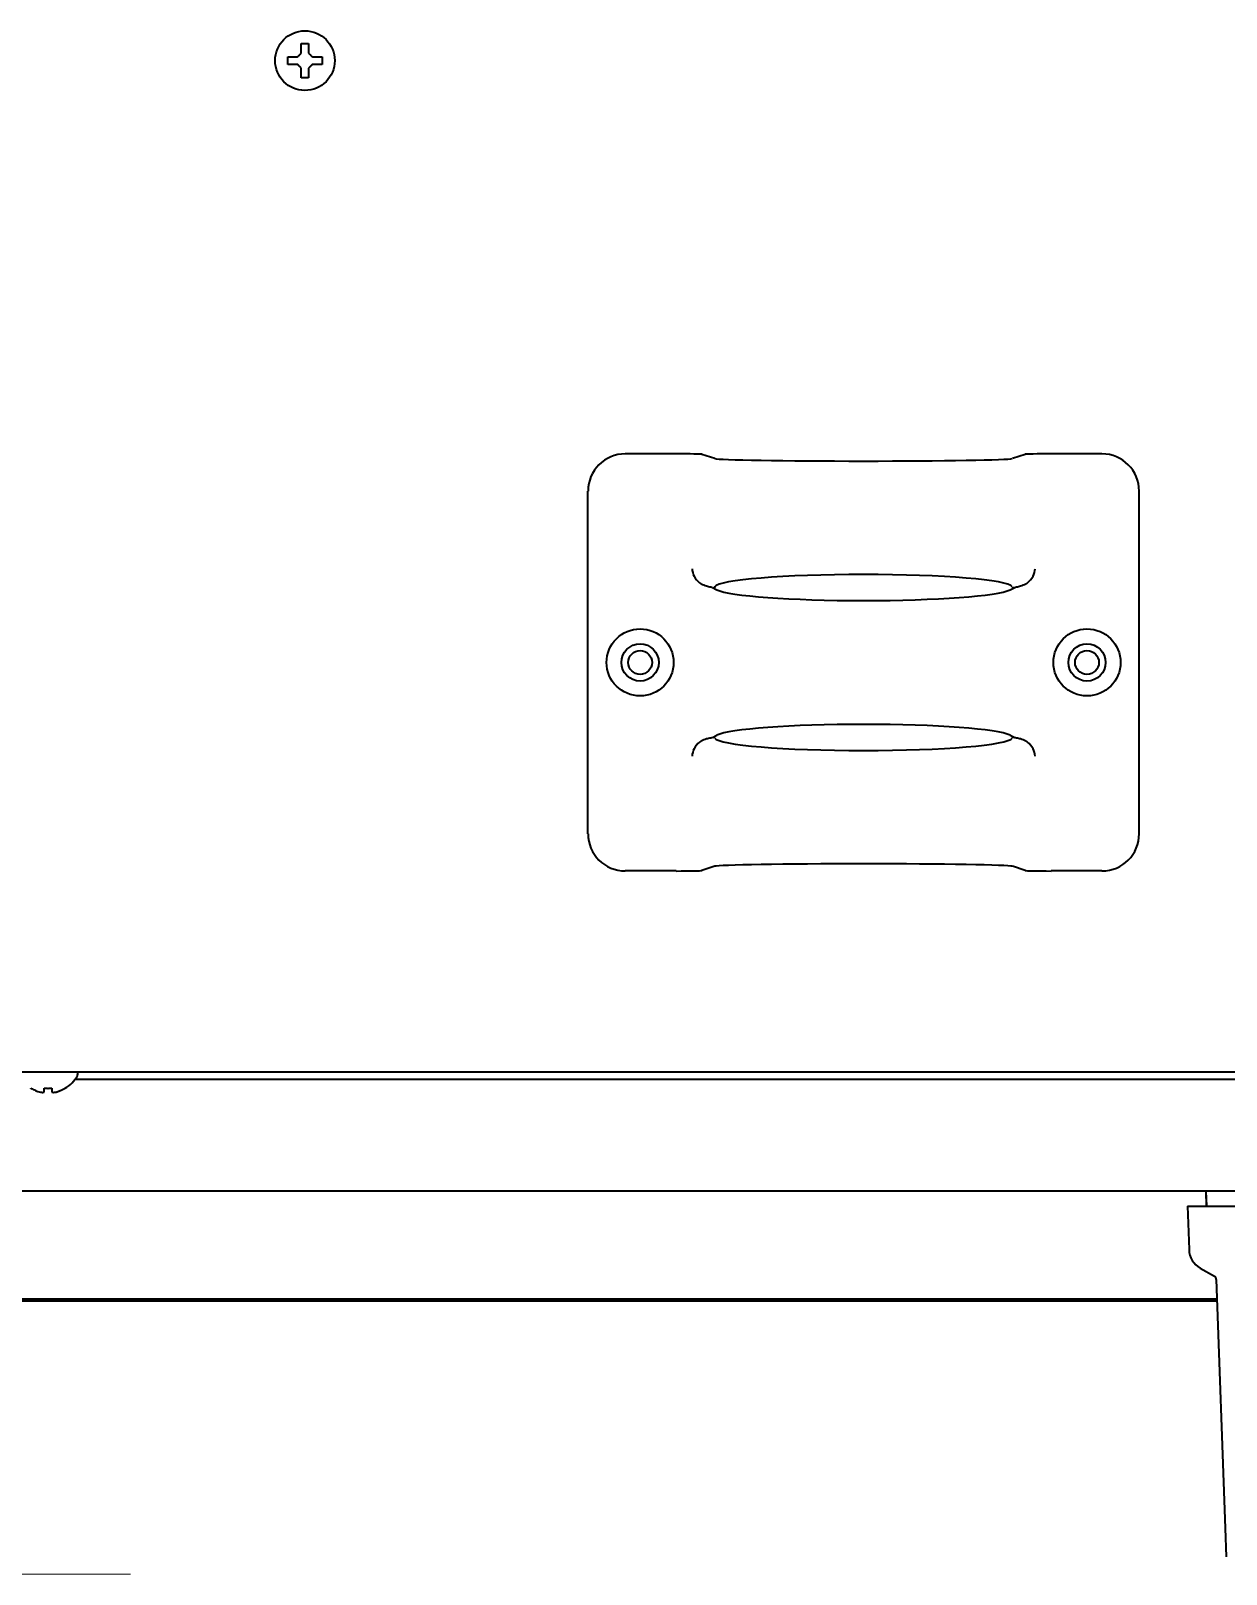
# Model space of a CAD drawing. Extents: x 5997 to 10491, y -672 to 3388.
# Drawn here: x 8691.3 to 8851.8, y 2362.1 to 2569.3 of the extents above; entities that cross this region are included whole.
import ezdxf

# ---------------------------------------------------------------- set-up
doc = ezdxf.new("R2010")
doc.units = 0
doc.header["$LTSCALE"] = 5
doc.layers.get('0').update_dxf_attribs({"linetype": 'CONTINUOUS', "lineweight": 0})
doc.layers.add('1', color=7, linetype='CONTINUOUS', true_color=0xffffff)

msp = doc.modelspace()

# ---------------------------------------------------------------- linework, layer by layer
at = {"color": 4}
msp.add_line((8604.67, 2362.13), (8704.67, 2362.13), dxfattribs=at)
at = {"layer": '1', "color": 7, "linetype": 'Continuous', "lineweight": 35}
for p, q in [((8725.77, 2565.33), (8725.77, 2565.83)), ((8725.77, 2564.83), (8725.77, 2565.33)), ((8730.37, 2565.83), (8730.37, 2565.33)), ((8730.37, 2565.33), (8730.37, 2564.83)), ((8777.89, 2512.53), (8771.08, 2512.53)), ((8783.1, 2511.9), (8781.38, 2512.47)), ((8824.76, 2512.47), (8823.05, 2511.9)), ((8835.07, 2512.53), (8828.26, 2512.53)), ((8766.07, 2461.52), (8766.07, 2507.53)), ((8840.07, 2461.52), (8840.07, 2507.53)), ((8782.77, 2494.59), (8783.38, 2494.28)), ((8783.1, 2494.68), (8782.98, 2494.48)), ((8822.77, 2494.28), (8823.38, 2494.59)), ((8823.05, 2494.68), (8823.16, 2494.48)), ((8782.77, 2474.47), (8783.38, 2474.77)), ((8783.1, 2474.37), (8782.98, 2474.57)), ((8822.77, 2474.77), (8823.38, 2474.47)), ((8823.05, 2474.37), (8823.16, 2474.57)), ((8777.89, 2456.53), (8771.08, 2456.53)), ((8783.1, 2457.16), (8781.38, 2456.58)), ((8824.76, 2456.58), (8823.05, 2457.16)), ((8835.07, 2456.53), (8828.26, 2456.53)), ((9231.07, 2429.53), (8663.37, 2429.53)), ((9061.16, 2428.53), (8697.19, 2428.53)), ((8697.57, 2429.43), (8697.56, 2429.53)), ((8697.57, 2429.23), (8697.57, 2429.43)), ((8691.27, 2427.35), (8691.27, 2427.38)), ((8695.87, 2427.38), (8695.87, 2427.35)), ((9198.07, 2413.53), (8665.42, 2413.53)), ((8849.04, 2413.53), (8849.08, 2411.53)), ((8849.18, 2411.53), (8849.07, 2413.53)), ((8846.57, 2411.53), (8848.57, 2411.53)), ((8846.57, 2411.53), (8846.78, 2405.69)), ((8848.57, 2411.53), (8906.74, 2411.53)), ((8848.27, 2403.2), (8850.17, 2402.11)), ((8850.42, 2401.69), (8851.62, 2368.32)), ((8850.54, 2399.04), (8665.42, 2399.04)), ((8850.55, 2398.78), (8665.42, 2398.78)), ((8851.62, 2368.32), (8851.75, 2364.46))]:
    msp.add_line(p, q, dxfattribs=at)
for centre, radius in [((8728.07, 2565.33), 4), ((8773.07, 2484.53), 4.5), ((8833.07, 2484.53), 4.5), ((8773.07, 2484.53), 2.5), ((8833.07, 2484.53), 2.5), ((8773.07, 2484.53), 1.6), ((8833.07, 2484.53), 1.6)]:
    msp.add_circle(centre, radius, dxfattribs=at)
for centre, radius, start, end in [((8693.37, 2431.45), 4.8, 301.3727, 329.6988), ((8697.17, 2429.23), 0.4, 329.6988, 0), ((8849.77, 2405.8), 3, 182, 240), ((8849.92, 2401.67), 0.5, 2, 60)]:
    msp.add_arc(centre, radius, start, end, dxfattribs=at)
for centre, major_axis, ratio, start_param, end_param in [((8771.08, 2507.53), (4.75, -1.58), 0.998478, 1.89276, 3.462643), ((8777.89, 2512.47), (3.5, 0), 0.017455, 0.05236, 1.570796), ((8803.07, 2511.92), (20, 0), 0.017455, -3.089233, -0.05236), ((8828.26, 2512.47), (3.5, 0), 0.017455, 1.570796, 3.089233), ((8835.07, 2507.53), (4.75, 1.58), 0.998478, -0.32105, 1.248833), ((8782.61, 2497.2), (1.29, 2.16), 0.99484, -3.269542, -3.152361), ((8803.07, 2494.59), (20, 0), 0.087489, 0.05236, 3.089233), ((8823.54, 2497.2), (-1.29, 2.16), 0.99484, -3.130824, -3.013643), ((8781.29, 2494.56), (1.5, 0), 0.087489, 0.174533, 0.565507), ((8803.07, 2494.59), (20, 0), 0.087489, -2.96706, -0.174533), ((8824.85, 2494.56), (1.5, 0), 0.087489, 2.576086, 2.96706), ((8803.07, 2474.46), (20, 0), 0.087489, 0.174533, 2.96706), ((8782.61, 2471.85), (-1.29, 2.16), 0.99484, 0.010769, 0.127949), ((8781.29, 2474.49), (1.5, 0), 0.087489, -0.565507, -0.174533), ((8803.07, 2474.46), (20, 0), 0.087489, -3.089233, -0.05236), ((8824.85, 2474.49), (1.5, 0), 0.087489, -2.96706, -2.576086), ((8823.54, 2471.85), (1.29, 2.16), 0.99484, -0.127949, -0.010769), ((8771.08, 2461.53), (4.75, 1.58), 0.998478, 2.820542, 4.390425), ((8835.07, 2461.53), (4.75, -1.58), 0.998478, -1.248833, 0.32105), ((8803.07, 2457.14), (20, 0), 0.017455, 0.05236, 3.089233), ((8777.89, 2456.59), (3.5, 0), 0.017455, -1.570796, -0.05236), ((8828.26, 2456.59), (3.5, 0), 0.017455, -3.089233, -1.570796)]:
    msp.add_ellipse(centre, major_axis=major_axis, ratio=ratio, start_param=start_param, end_param=end_param, dxfattribs=at)
for points in [[(8727.57, 2566.33), (8727.57, 2566.38), (8727.57, 2566.49), (8727.57, 2566.65), (8727.57, 2566.81), (8727.57, 2566.96), (8727.57, 2567.12), (8727.57, 2567.27), (8727.57, 2567.44), (8727.57, 2567.56), (8727.57, 2567.63)], [(8727.57, 2567.63), (8727.74, 2567.63), (8728.07, 2567.63), (8728.41, 2567.63), (8728.57, 2567.63)], [(8727.07, 2565.83), (8727.1, 2565.85), (8727.14, 2565.9), (8727.22, 2565.97), (8727.29, 2566.04), (8727.36, 2566.11), (8727.43, 2566.18), (8727.5, 2566.25), (8727.55, 2566.3), (8727.57, 2566.33)], [(8728.57, 2566.33), (8728.6, 2566.3), (8728.65, 2566.25), (8728.72, 2566.18), (8728.8, 2566.1), (8728.87, 2566.03), (8728.93, 2565.96), (8729, 2565.9), (8729.05, 2565.85), (8729.07, 2565.83)], [(8729.07, 2565.83), (8729.13, 2565.83), (8729.24, 2565.83), (8729.4, 2565.83), (8729.56, 2565.83), (8729.71, 2565.83), (8729.86, 2565.83), (8730.02, 2565.83), (8730.19, 2565.83), (8730.31, 2565.83), (8730.37, 2565.83)], [(8727.07, 2564.83), (8727.02, 2564.83), (8726.91, 2564.83), (8726.75, 2564.83), (8726.59, 2564.83), (8726.43, 2564.83), (8726.28, 2564.83), (8726.13, 2564.83), (8725.96, 2564.83), (8725.84, 2564.83), (8725.77, 2564.83)], [(8727.57, 2564.33), (8727.55, 2564.35), (8727.5, 2564.4), (8727.42, 2564.48), (8727.35, 2564.55), (8727.28, 2564.62), (8727.21, 2564.69), (8727.14, 2564.76), (8727.1, 2564.8), (8727.07, 2564.83)], [(8729.07, 2564.83), (8729.05, 2564.8), (8729, 2564.75), (8728.93, 2564.68), (8728.86, 2564.61), (8728.79, 2564.54), (8728.72, 2564.47), (8728.64, 2564.4), (8728.6, 2564.35), (8728.57, 2564.33)], [(8728.57, 2564.33), (8728.57, 2564.27), (8728.57, 2564.16), (8728.57, 2564), (8728.57, 2563.84), (8728.57, 2563.69), (8728.57, 2563.54), (8728.57, 2563.38), (8728.57, 2563.21), (8728.57, 2563.09), (8728.57, 2563.03)], [(8728.57, 2563.03), (8728.41, 2563.03), (8728.07, 2563.03), (8727.74, 2563.03), (8727.57, 2563.03)], [(8692.57, 2426.83), (8692.6, 2426.83), (8692.64, 2426.82), (8692.72, 2426.82), (8692.79, 2426.81), (8692.86, 2426.81), (8692.93, 2426.82), (8693, 2426.82), (8693.05, 2426.83), (8693.07, 2426.83)], [(8693.07, 2426.83), (8693.07, 2426.84), (8693.07, 2426.87), (8693.07, 2426.92), (8693.07, 2426.98), (8693.07, 2427.04), (8693.07, 2427.11), (8693.07, 2427.18), (8693.07, 2427.27), (8693.07, 2427.34), (8693.07, 2427.38)], [(8693.07, 2427.38), (8693.24, 2427.36), (8693.57, 2427.34), (8693.91, 2427.36), (8694.07, 2427.38)], [(8694.07, 2426.83), (8694.1, 2426.83), (8694.15, 2426.82), (8694.22, 2426.82), (8694.3, 2426.81), (8694.37, 2426.81), (8694.43, 2426.82), (8694.5, 2426.82), (8694.55, 2426.83), (8694.57, 2426.83)], [(8694.57, 2426.83), (8694.63, 2426.84), (8694.74, 2426.87), (8694.9, 2426.92), (8695.06, 2426.98), (8695.21, 2427.04), (8695.36, 2427.11), (8695.52, 2427.18), (8695.69, 2427.27), (8695.81, 2427.34), (8695.87, 2427.38)]]:
    msp.add_open_spline(points, degree=3, dxfattribs=at)
for points, knots in [([(8728.57, 2567.63), (8728.57, 2567.42), (8728.57, 2567.21), (8728.57, 2566.89), (8728.57, 2566.78), (8728.57, 2566.55), (8728.57, 2566.44), (8728.57, 2566.33)], [0, 0, 0, 0, 0.5, 0.5, 0.75, 0.75, 1, 1, 1, 1]), ([(8725.77, 2565.83), (8725.98, 2565.83), (8726.19, 2565.83), (8726.51, 2565.83), (8726.62, 2565.83), (8726.84, 2565.83), (8726.96, 2565.83), (8727.07, 2565.83)], [0, 0, 0, 0, 0.5, 0.5, 0.75, 0.75, 1, 1, 1, 1]), ([(8727.57, 2563.03), (8727.57, 2563.23), (8727.57, 2563.44), (8727.57, 2563.76), (8727.57, 2563.87), (8727.57, 2564.1), (8727.57, 2564.21), (8727.57, 2564.33)], [0, 0, 0, 0, 0.5, 0.5, 0.75, 0.75, 1, 1, 1, 1]), ([(8730.37, 2564.83), (8730.17, 2564.83), (8729.96, 2564.83), (8729.64, 2564.83), (8729.53, 2564.83), (8729.3, 2564.83), (8729.19, 2564.83), (8729.07, 2564.83)], [0, 0, 0, 0, 0.5, 0.5, 0.75, 0.75, 1, 1, 1, 1]), ([(8780.05, 2497.11), (8780.07, 2496.77), (8780.26, 2496.04), (8780.75, 2495.47), (8781.05, 2495.23)], [0, 0, 0, 0, 0.472403, 1, 1, 1, 1]), ([(8825.09, 2495.23), (8825.39, 2495.47), (8825.88, 2496.04), (8826.08, 2496.77), (8826.09, 2497.11)], [0, 0, 0, 0, 0.527598, 1, 1, 1, 1]), ([(8782.56, 2494.63), (8782.37, 2494.66), (8781.93, 2494.74), (8781.51, 2494.93), (8781.29, 2495.06)], [0, 0, 0, 0, 0.432061, 1, 1, 1, 1]), ([(8824.85, 2495.06), (8824.64, 2494.93), (8824.22, 2494.74), (8823.78, 2494.66), (8823.59, 2494.63)], [0, 0, 0, 0, 0.567938, 1, 1, 1, 1]), ([(8781.29, 2473.99), (8781.51, 2474.12), (8781.93, 2474.31), (8782.37, 2474.39), (8782.56, 2474.42)], [0, 0, 0, 0, 0.567939, 1, 1, 1, 1]), ([(8823.59, 2474.42), (8823.78, 2474.39), (8824.22, 2474.31), (8824.64, 2474.12), (8824.85, 2473.99)], [0, 0, 0, 0, 0.432061, 1, 1, 1, 1]), ([(8781.05, 2473.82), (8780.75, 2473.59), (8780.26, 2473.01), (8780.07, 2472.29), (8780.05, 2471.94)], [0, 0, 0, 0, 0.527598, 1, 1, 1, 1]), ([(8826.09, 2471.94), (8826.08, 2472.29), (8825.88, 2473.01), (8825.39, 2473.59), (8825.09, 2473.82)], [0, 0, 0, 0, 0.472403, 1, 1, 1, 1]), ([(8691.27, 2427.38), (8691.48, 2427.26), (8691.69, 2427.15), (8692.01, 2427.01), (8692.12, 2426.97), (8692.34, 2426.89), (8692.46, 2426.86), (8692.57, 2426.83)], [0, 0, 0, 0, 0.5, 0.5, 0.75, 0.75, 1, 1, 1, 1]), ([(8694.07, 2427.38), (8694.07, 2427.26), (8694.07, 2427.15), (8694.07, 2427.01), (8694.07, 2426.97), (8694.07, 2426.89), (8694.07, 2426.86), (8694.07, 2426.83)], [0, 0, 0, 0, 0.5, 0.5, 0.75, 0.75, 1, 1, 1, 1])]:
    msp.add_open_spline(points, degree=3, knots=knots, dxfattribs=at)

doc.saveas('drawing.dxf')
